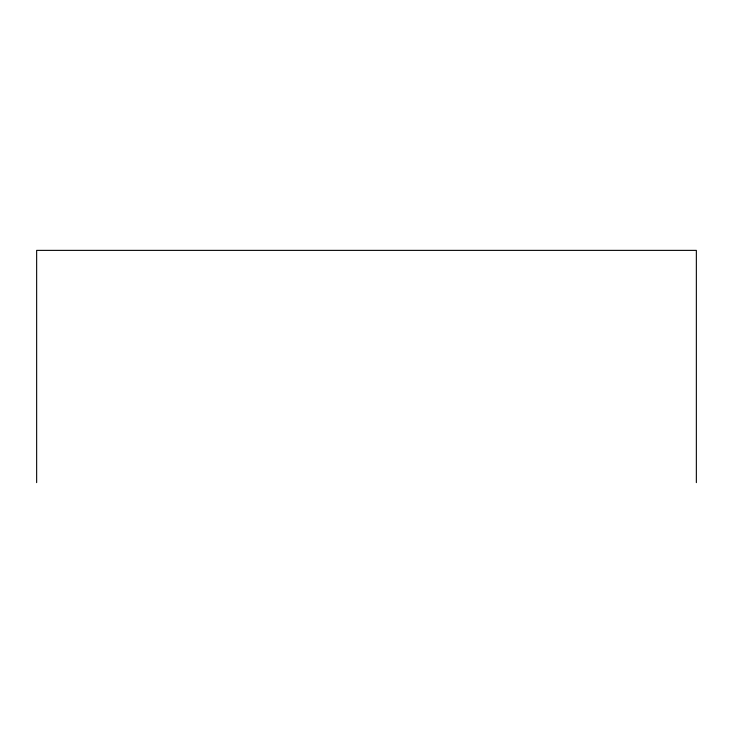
<?xml version="1.0" encoding="UTF-8"?>
<svg xmlns="http://www.w3.org/2000/svg" width="733" height="733" viewBox="0 0 733 733"><rect width="100%" height="100%" fill="white"/><g stroke="black" fill="none" stroke-linecap="round" stroke-linejoin="round"><path stroke-width="1.1" d="M696.35 482.626L696.35 250.374L36.65 250.374L36.65 482.626"/></g></svg>
